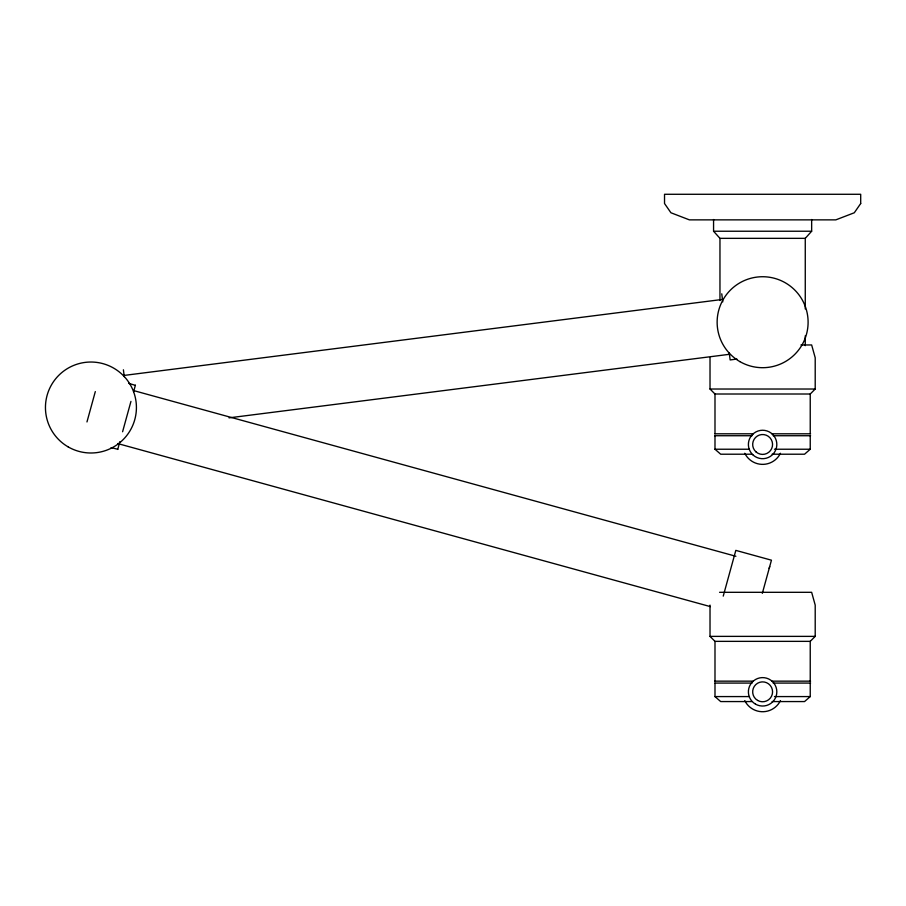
<?xml version="1.0" encoding="UTF-8"?>
<svg xmlns="http://www.w3.org/2000/svg" width="906" height="906" viewBox="0 0 906 906"><rect width="100%" height="100%" fill="white"/><g stroke="black" fill="none" stroke-linecap="round" stroke-linejoin="round"><path stroke-width="1.36" d="M86.965 421.947L95.311 391.596M111.132 447.621L117.769 449.274M135.356 385.356L128.811 383.374M117.723 449.444L119.864 441.675M122.593 431.754L130.951 401.392M133.567 391.89L135.402 385.186M723.237 596.114L735.819 550.384L771.448 560.191L762.32 593.373M769.183 568.424L769.704 566.544M805.264 308.957L805.264 238.346L811.651 231.234L811.651 219.512M810.236 433.804L810.236 394.008L815.207 389.025L815.207 357.757L811.651 344.96L800.949 344.96M810.236 681.153L810.236 641.357L815.207 636.374L815.207 605.106L811.651 592.309L719.568 592.309M810.236 435.729L810.236 449.229L804.551 454.212L772.105 454.212M810.236 683.079L810.236 696.578L804.551 701.561L772.105 701.561M123.907 375.446L722.671 299.41M229.037 417.847L729.636 354.28M736.94 359.07L730.145 359.931L729.273 353.068M713.566 219.512L713.566 231.234L811.651 231.234M713.566 231.234L719.964 238.346L805.264 238.346M710.021 357.757L710.021 389.025L815.207 389.025M710.021 389.025L714.993 394.008L810.236 394.008M714.641 433.804L753.328 433.804M771.901 433.804L810.587 433.804M714.641 435.729L752.048 435.729M773.18 435.729L810.587 435.729M714.993 435.729L714.993 449.229L749.489 449.229M774.46 449.229L810.236 449.229M751.81 454.212L720.678 454.212L714.993 449.229M710.021 605.106L710.021 636.374L815.207 636.374M710.021 636.374L714.993 641.357L810.236 641.357M714.641 681.153L753.328 681.153M771.901 681.153L810.587 681.153M714.641 683.079L752.048 683.079M773.18 683.079L810.587 683.079M714.993 683.079L714.993 696.578L749.489 696.578M774.46 696.578L810.236 696.578M751.81 701.561L720.678 701.561L714.993 696.578M133.692 390.599L735.887 556.284M117.655 443.544L710.315 606.601M721.754 293.816L722.773 301.857M123.397 369.795L124.269 376.658M805.264 335.786L805.264 345.673M719.964 238.346L719.964 300.486M714.993 394.008L714.993 433.804M714.993 641.357L714.993 681.153M780.462 700.621A19.898 19.898 0 0 1 744.766 700.621M780.462 453.272A19.898 19.898 0 0 1 744.766 453.272M860.7 203.522L854.301 212.763L835.819 219.864L689.398 219.864L670.927 212.763L664.528 203.522L664.528 194.28L860.7 194.28L860.7 203.522M68.188 446.907A45.493 45.493 0 0 0 136.421 407.507A45.493 45.493 0 0 0 68.188 368.119A45.493 45.493 0 0 0 68.188 446.907M757.643 700.44A9.955 9.955 0 0 0 772.569 691.822A9.955 9.955 0 0 0 757.643 683.203A9.955 9.955 0 0 0 757.643 700.44M755.502 704.132A14.213 14.213 0 0 0 776.827 691.822A14.213 14.213 0 0 0 755.502 679.511A14.213 14.213 0 0 0 755.502 704.132M756.057 451.947A9.955 9.955 0 0 0 772.376 446.409A9.955 9.955 0 0 0 759.409 435.05A9.955 9.955 0 0 0 756.057 451.947M753.237 455.163A14.213 14.213 0 0 0 776.555 447.247A14.213 14.213 0 0 0 758.039 431.007A14.213 14.213 0 0 0 753.237 455.163M739.874 361.607A45.493 45.493 0 0 0 808.107 322.219A45.493 45.493 0 0 0 739.874 282.819A45.493 45.493 0 0 0 739.874 361.607"/></g></svg>
